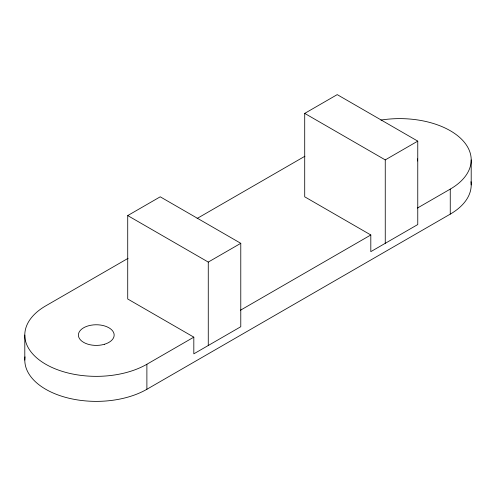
<?xml version="1.0" encoding="UTF-8"?>
<svg xmlns="http://www.w3.org/2000/svg" width="496" height="496" viewBox="0 0 496 496"><rect width="100%" height="100%" fill="white"/><g stroke="black" fill="none" stroke-linecap="round" stroke-linejoin="round"><path stroke-width="0.74" d="M127.72 215.58L160.227 196.807L240.777 243.313L240.777 326.728L193.818 353.84L193.818 337.156L127.72 298.995L127.72 215.58L208.27 262.08L240.777 243.313M304.711 113.392L337.218 94.624L417.762 141.131L417.762 224.545L370.81 251.658L370.81 234.974L304.711 196.813L304.711 113.392L385.256 159.898L417.762 141.131M128.117 258.311L45.744 305.865A71.517 41.286 0 0 0 45.744 364.256A71.517 41.286 0 0 0 146.884 364.256L193.818 337.156M197.098 218.482L304.916 156.234M240.374 310.279L370.81 234.974M417.396 208.072L450.256 189.106A71.517 41.286 0 0 0 461.559 139.209A71.517 41.286 0 0 0 380.953 120.063M25.023 356.847A71.517 41.286 0 0 0 66.371 397.581A71.517 41.286 0 0 0 146.884 389.279L450.256 214.129A71.517 41.286 0 0 0 470.977 181.697M471.2 159.91L471.2 184.934M450.256 189.106L450.256 214.129M385.256 159.898L385.256 243.313M208.27 262.08L208.27 345.495M146.884 364.256L146.884 389.279M24.8 335.06L24.8 360.084M417.465 158.832A17.881 10.323 0 0 1 417.465 160.989M104.396 344.28L101.804 344.9A17.881 10.323 0 0 1 83.638 342.383L81.815 341.149A17.881 10.323 0 0 1 90.756 325.264L93.484 324.886A17.881 10.323 0 0 1 106.789 326.728L108.922 327.782A17.881 10.323 0 0 1 104.396 344.28"/></g></svg>
